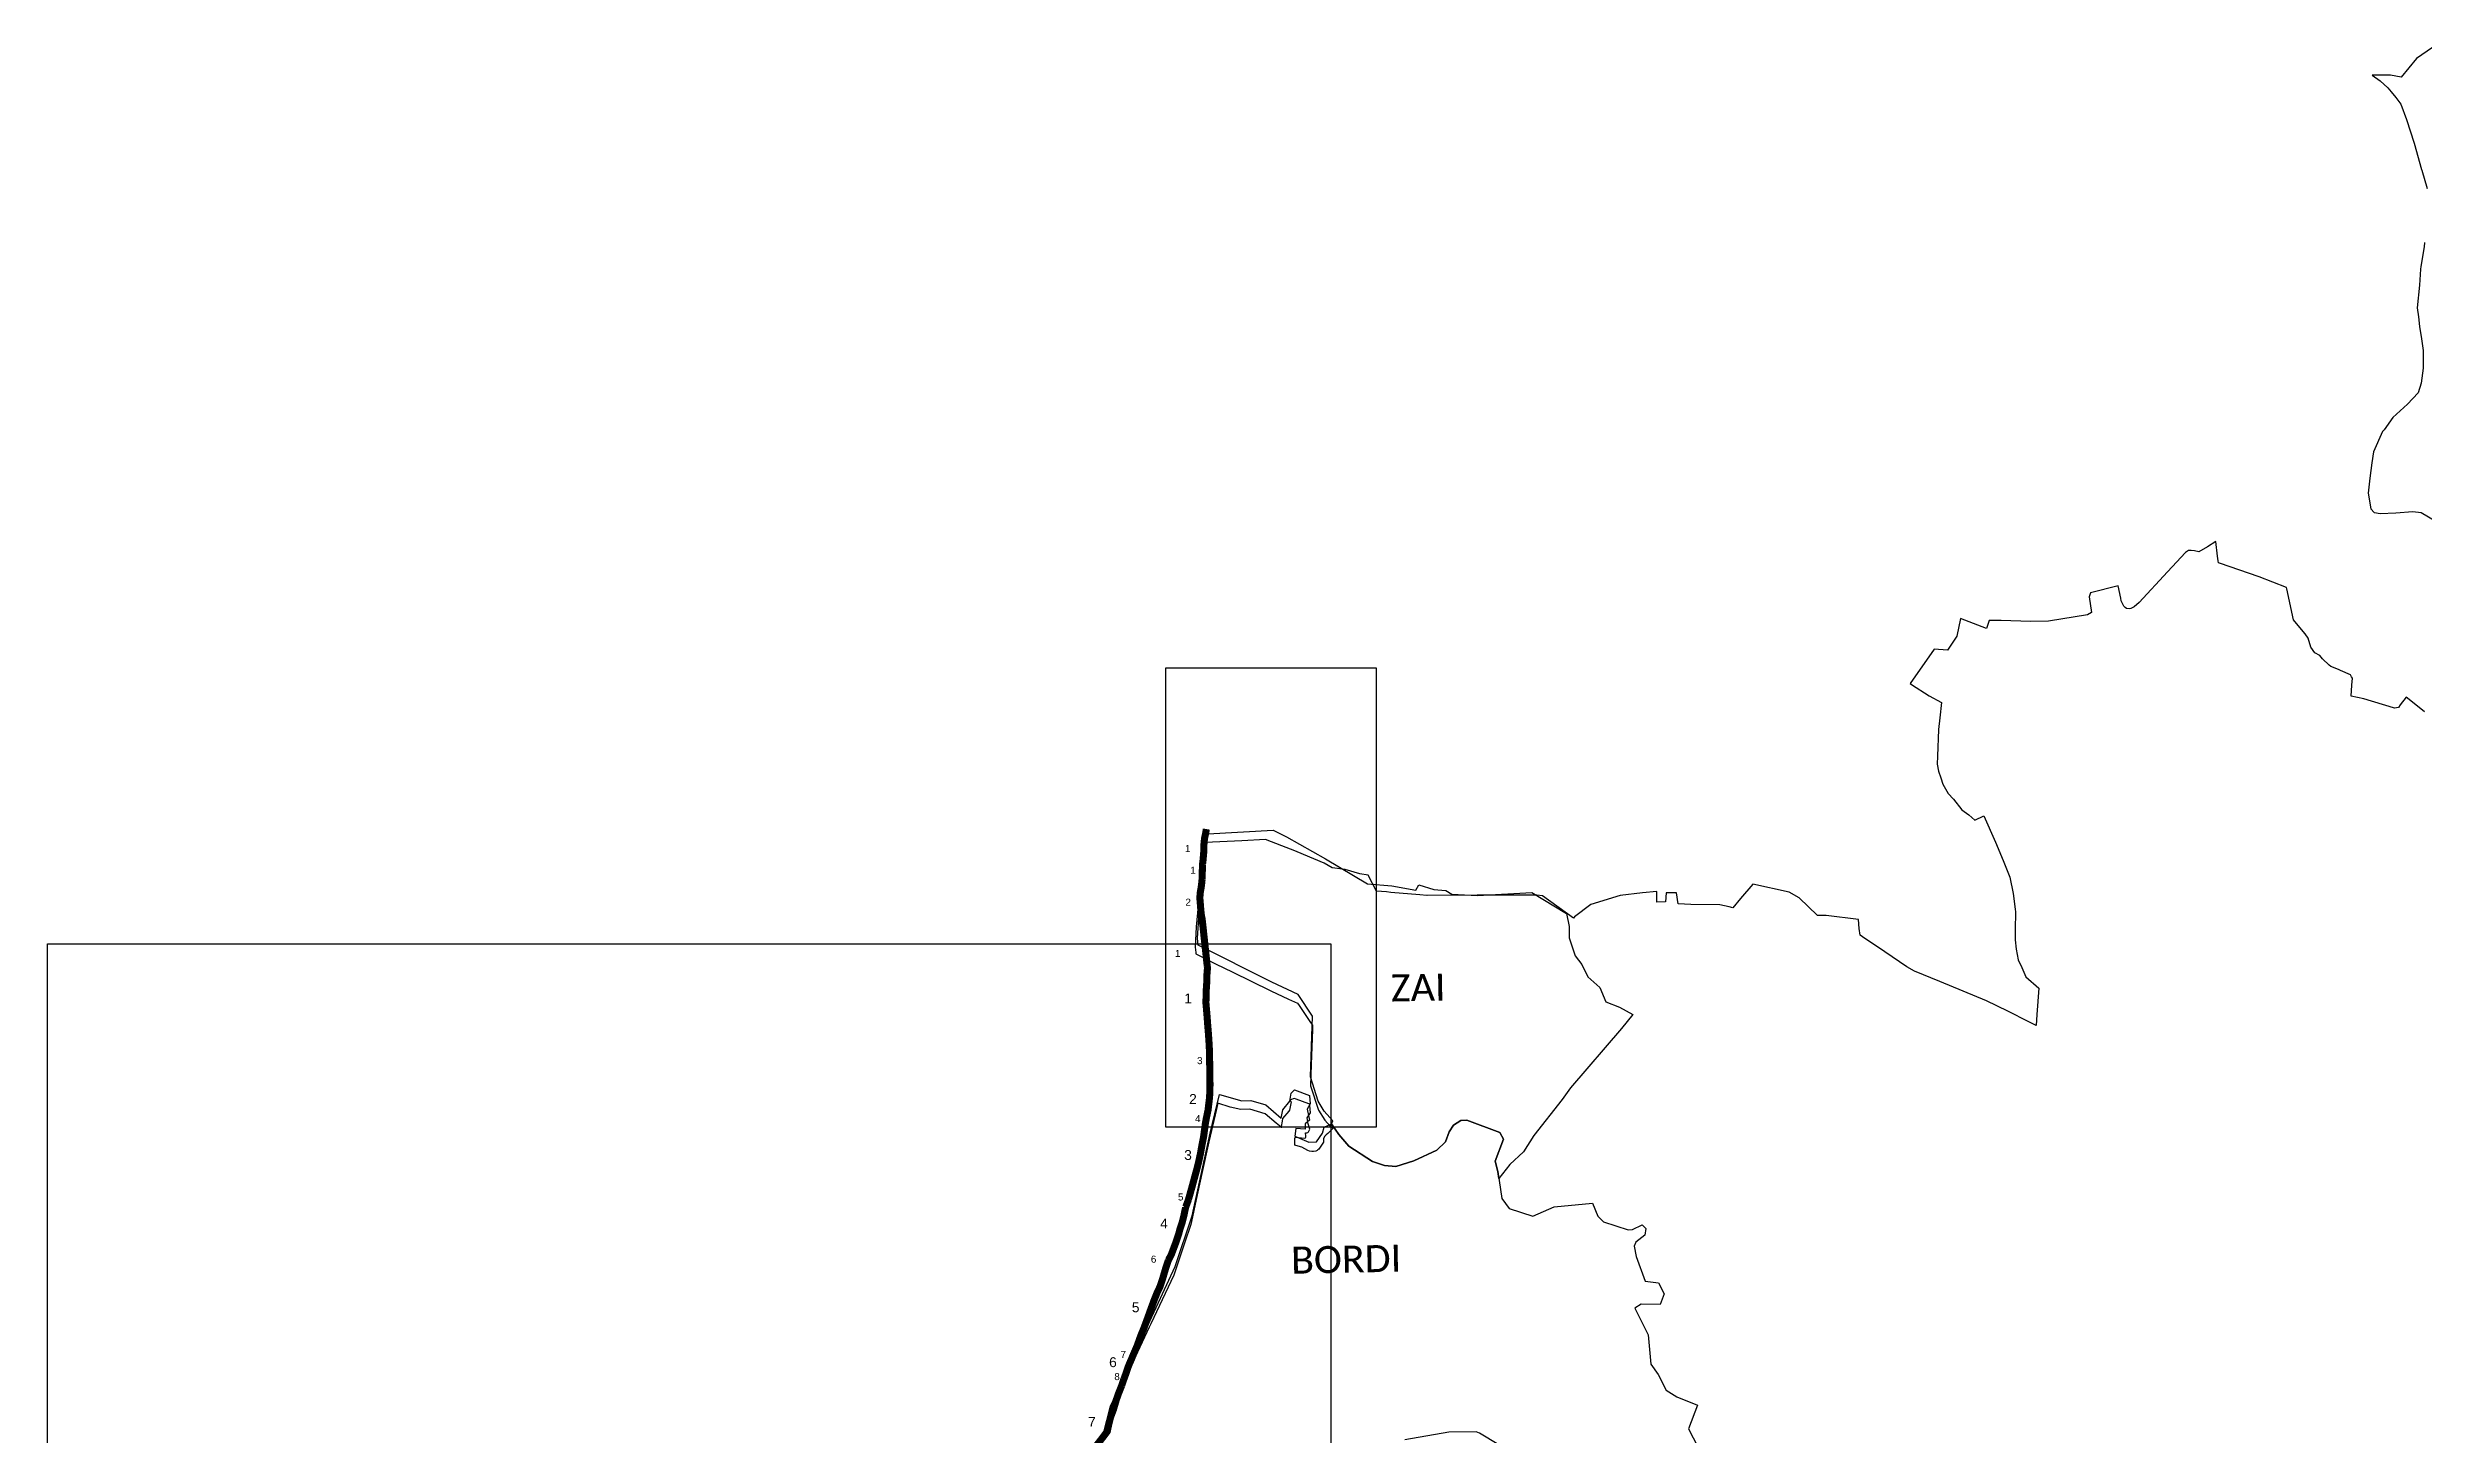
# Model space of a CAD drawing. Header units: metres. Extents: x 0 to 561379, y 0 to 4092696.
# Drawn here: x 255301 to 272141, y 2223754 to 2233589 of the extents above; entities that cross this region are included whole.
import ezdxf

# ---------------------------------------------------------------- set-up
doc = ezdxf.new("R2010")
doc.units = ezdxf.units.M
for name, color, linetype in [('ARTIFICIALLY PROTECTED', 1, 'Continuous'), ('COASTLINE', 5, 'Continuous'), ('DISTRICT BOUNDRY', 86, 'Continuous'), ('NATURALLY PROTECTED', 3, 'Continuous'), ('UNPROTECTED', 130, 'Continuous'), ('UNPROTECTED DUE TO CREEK', 150, 'Continuous'), ('VILLAGE BOUNDRY', 32, 'Continuous'), ('VILLAGE NAME', 250, 'Continuous')]:
    doc.layers.add(name, color=color, linetype=linetype)
doc.styles.get("Standard").update_dxf_attribs({"font": 'arial.ttf'})
picture_1 = doc.add_image_def('image1.ecw', size_in_pixel=(303052, 973688))
picture_2 = doc.add_image_def('image3.ecw', size_in_pixel=(49625, 108513))

msp = doc.modelspace()

# ---------------------------------------------------------------- linework, layer by layer
at = {"layer": 'ARTIFICIALLY PROTECTED', "const_width": 50, "flags": 128}
for points in [[(263511, 2228051), (263506, 2228021), (263499, 2227989), (263496, 2227965), (263493, 2227931), (263493, 2227909), (263492, 2227881), (263489, 2227847), (263487, 2227826), (263484, 2227802), (263484, 2227800)], [(263481, 2227696), (263477, 2227658), (263474, 2227634), (263470, 2227615), (263467, 2227594), (263465, 2227562), (263470, 2227500), (263473, 2227465), (263475, 2227447), (263479, 2227421), (263481, 2227416), (263485, 2227379)], [(263533, 2226478), (263534, 2226429), (263535, 2226356), (263536, 2226291)], [(263513, 2226012), (263505, 2225971), (263501, 2225941)], [(263385, 2225428), (263380, 2225413), (263365, 2225373)], [(263242, 2224996), (263241, 2224993), (263229, 2224958), (263214, 2224909)], [(262976, 2224284), (262972, 2224276), (262963, 2224254)], [(262926, 2224151), (262911, 2224106)]]:
    msp.add_lwpolyline(points, dxfattribs=at)
at = {"layer": 'COASTLINE', "const_width": 30, "flags": 128}
msp.add_lwpolyline([(263511, 2228051), (263506, 2228021), (263499, 2227989), (263496, 2227965), (263493, 2227931), (263493, 2227909), (263492, 2227881), (263489, 2227847), (263487, 2227826), (263484, 2227802), (263483, 2227773), (263482, 2227736), (263481, 2227699), (263477, 2227658), (263474, 2227634), (263470, 2227615), (263467, 2227594), (263465, 2227562), (263470, 2227500), (263473, 2227465), (263475, 2227447), (263479, 2227421), (263481, 2227416), (263519, 2227067), (263515, 2227018), (263514, 2226966), (263510, 2226905), (263508, 2226818), (263515, 2226739), (263520, 2226671), (263526, 2226598), (263531, 2226523), (263534, 2226429), (263535, 2226356), (263537, 2226239), (263534, 2226151), (263523, 2226059), (263505, 2225971), (263491, 2225867), (263481, 2225818), (263470, 2225755), (263457, 2225695), (263445, 2225646), (263429, 2225588), (263407, 2225506), (263380, 2225413), (263365, 2225372), (263358, 2225342), (263352, 2225312), (263346, 2225288), (263339, 2225261), (263324, 2225217), (263316, 2225185), (263310, 2225167), (263298, 2225130), (263286, 2225098), (263270, 2225055), (263264, 2225038), (263241, 2224993), (263229, 2224958), (263214, 2224909), (263200, 2224860), (263182, 2224807), (263162, 2224765), (263139, 2224707), (263114, 2224639), (263091, 2224575), (263068, 2224513), (263046, 2224460), (263021, 2224390), (262991, 2224320), (262972, 2224276), (262955, 2224234), (262943, 2224197), (262926, 2224151), (262911, 2224106), (262888, 2224049), (262873, 2224006), (262853, 2223938), (262831, 2223879), (262818, 2223825), (262809, 2223782), (262641, 2223563)], dxfattribs=at)
at = {"layer": 'DISTRICT BOUNDRY'}
for points in [[(272197, 2233589, 0), (272085, 2233512, 0), (271975, 2233380, 0), (271901, 2233393, 0), (271771, 2233393, 0), (271827, 2233353, 0), (271881, 2233303, 0), (271905, 2233275, 0), (271938, 2233236, 0), (271974, 2233187, 0), (272014, 2233079, 0), (272067, 2232912, 0), (272121, 2232725, 0), (272123, 2232719, 0), (272161, 2232590, 0)], [(272142, 2232208, 0), (272138, 2232177, 0), (272116, 2232038, 0), (272114, 2232019, 0), (272106, 2231905, 0), (272090, 2231745, 0), (272098, 2231681, 0), (272106, 2231611, 0), (272119, 2231524, 0), (272131, 2231442, 0), (272132, 2231317, 0), (272118, 2231210, 0), (272097, 2231143, 0), (272096, 2231142, 0), (272021, 2231061, 0), (271917, 2230968, 0), (271856, 2230879, 0), (271843, 2230869, 0), (271779, 2230724, 0), (271769, 2230647, 0), (271755, 2230537, 0), (271742, 2230431, 0), (271760, 2230319, 0), (271785, 2230295, 0), (271786, 2230294, 0), (271788, 2230294, 0), (271827, 2230286, 0), (271937, 2230292, 0), (272058, 2230302, 0), (272118, 2230294, 0), (272222, 2230232, 0)], [(272141, 2228882, 0), (272068, 2228940, 0), (272011, 2228985, 0), (271970, 2228930, 0), (271957, 2228912, 0), (271929, 2228908, 0), (271922, 2228910, 0), (271711, 2228973, 0), (271621, 2228993, 0), (271627, 2229070, 0), (271631, 2229119, 0), (271625, 2229129, 0), (271617, 2229144, 0), (271547, 2229175, 0), (271533, 2229181, 0), (271478, 2229202, 0), (271467, 2229213, 0), (271419, 2229257, 0), (271400, 2229281, 0), (271365, 2229300, 0), (271335, 2229339, 0), (271317, 2229403, 0), (271295, 2229434, 0), (271258, 2229479, 0), (271214, 2229533, 0), (271166, 2229753, 0), (271164, 2229763, 0), (270969, 2229838, 0), (270690, 2229935, 0), (270681, 2229938, 0), (270680, 2229951, 0), (270675, 2229985, 0), (270662, 2230089, 0), (270605, 2230051, 0), (270542, 2230015, 0), (270512, 2230023, 0), (270488, 2230025, 0), (270470, 2230025, 0), (270447, 2230011, 0), (270415, 2229976, 0), (270387, 2229945, 0), (270321, 2229873, 0), (270120, 2229656, 0), (270084, 2229625, 0), (270061, 2229613, 0), (270049, 2229611, 0), (270048, 2229611, 0), (270031, 2229614, 0), (270021, 2229620, 0), (270012, 2229630, 0), (269993, 2229667, 0), (269989, 2229688, 0), (269970, 2229775, 0), (269776, 2229725, 0), (269766, 2229696, 0), (269783, 2229585, 0), (269754, 2229570, 0), (269477, 2229524, 0), (269351, 2229522, 0), (269143, 2229529, 0), (269088, 2229528, 0), (269058, 2229528, 0), (269037, 2229472, 0), (268853, 2229543, 0), (268829, 2229418, 0), (268762, 2229318, 0), (268668, 2229325, 0), (268497, 2229082, 0), (268506, 2229076, 0), (268632, 2228996, 0), (268720, 2228948, 0), (268708, 2228839, 0), (268699, 2228757, 0), (268692, 2228567, 0), (268689, 2228510, 0), (268697, 2228462, 0), (268714, 2228415, 0), (268729, 2228370, 0), (268767, 2228303, 0), (268804, 2228262, 0), (268863, 2228188, 0), (268912, 2228151, 0), (268955, 2228115, 0), (269020, 2228144, 0), (269102, 2227959, 0), (269156, 2227827, 0), (269204, 2227710, 0), (269226, 2227595, 0), (269241, 2227484, 0), (269243, 2227465, 0), (269242, 2227336, 0), (269242, 2227267, 0), (269249, 2227199, 0), (269263, 2227124, 0), (269288, 2227070, 0), (269317, 2227004, 0), (269408, 2226923, 0), (269395, 2226738, 0), (269389, 2226658, 0), (269338, 2226685, 0), (269190, 2226761, 0), (269037, 2226833, 0), (268707, 2226971, 0), (268527, 2227043, 0), (268474, 2227074, 0), (268267, 2227217, 0), (268177, 2227276, 0), (268142, 2227299, 0), (268137, 2227346, 0), (268131, 2227411, 0), (267902, 2227438, 0), (267840, 2227439, 0), (267712, 2227563, 0), (267641, 2227603, 0), (267383, 2227660, 0), (267295, 2227558, 0), (267295, 2227558, 0), (267240, 2227493, 0), (267216, 2227499, 0), (267150, 2227515, 0), (266943, 2227517, 0), (266853, 2227521, 0), (266843, 2227599, 0), (266769, 2227600, 0), (266764, 2227536, 0), (266703, 2227533, 0), (266702, 2227608, 0), (266600, 2227600, 0), (266443, 2227579, 0), (266235, 2227517, 0), (266119, 2227428, 0), (266113, 2227420, 0), (265893, 2227578, 0), (265852, 2227582, 0), (265430, 2227582, 0), (265076, 2227581, 0), (265074, 2227581, 0), (265024, 2227585, 0), (264817, 2227602, 0), (264788, 2227605, 0), (264716, 2227610, 0), (264657, 2227723, 0), (264599, 2227733, 0), (264494, 2227764, 0), (264402, 2227777, 0), (264346, 2227809, 0), (264199, 2227871, 0), (264138, 2227896, 0), (264045, 2227933, 0), (263929, 2227978, 0), (263763, 2227968, 0), (263503, 2227955, 0), (263474, 2227731, 0), (263439, 2227358, 0), (263431, 2227215, 0), (263436, 2227176, 0), (263437, 2227166, 0), (263581, 2227094, 0), (263695, 2227038, 0), (263968, 2226904, 0), (264094, 2226845, 0), (264157, 2226816, 0), (264168, 2226801, 0), (264250, 2226681, 0), (264263, 2226662, 0), (264262, 2226631, 0), (264253, 2226383, 0), (264250, 2226232, 0), (264306, 2226060, 0), (264350, 2225988, 0), (264390, 2225944, 0), (264404, 2225936, 0), (264408, 2225928, 0), (264377, 2225898, 0), (264371, 2225893, 0), (264361, 2225883, 0), (264350, 2225875, 0), (264342, 2225857, 0), (264340, 2225833, 0), (264313, 2225789, 0), (264307, 2225782, 0), (264301, 2225777, 0), (264296, 2225772, 0), (264287, 2225769, 0), (264269, 2225765, 0), (264258, 2225766, 0), (264241, 2225769, 0), (264229, 2225774, 0), (264187, 2225796, 0), (264144, 2225809, 0), (264137, 2225811, 0), (264138, 2225820, 0), (264139, 2225846, 0), (264139, 2225862, 0), (264146, 2225868, 0), (264205, 2225861, 0), (264214, 2225862, 0), (264215, 2225868, 0), (264216, 2225880, 0), (264213, 2225893, 0), (264213, 2225898, 0), (264223, 2225899, 0), (264229, 2225901, 0), (264235, 2225906, 0), (264244, 2225925, 0), (264229, 2225968, 0), (264229, 2225981, 0), (264228, 2225986, 0), (264228, 2225992, 0), (264226, 2226004, 0), (264234, 2226019, 0), (264239, 2226027, 0), (264248, 2226040, 0), (264243, 2226092, 0), (264243, 2226099, 0), (264237, 2226103, 0), (264147, 2226138, 0), (264135, 2226142, 0), (264127, 2226139, 0), (264114, 2226134, 0), (264103, 2226128, 0), (264111, 2226118, 0), (264100, 2226059, 0), (264095, 2226053, 0), (264051, 2226000, 0), (264049, 2225981, 0), (264042, 2225943, 0), (264046, 2225937, 0), (264042, 2225935, 0), (264040, 2225939, 0), (264005, 2225967, 0), (263928, 2226034, 0), (263819, 2226065, 0), (263756, 2226063, 0), (263679, 2226080, 0), (263592, 2226108, 0), (263573, 2226027, 0), (263528, 2225834, 0), (263480, 2225609, 0), (263440, 2225427, 0), (263412, 2225302, 0), (263400, 2225249, 0), (263356, 2225116, 0), (263280, 2224889, 0), (263220, 2224760, 0), (263118, 2224545, 0), (263106, 2224521, 0), (263006, 2224308, 0), (262945, 2224171, 0), (262816, 2223901, 0), (262767, 2223706, 0)]]:
    msp.add_polyline3d(points, dxfattribs=at)
at = {"layer": 'NATURALLY PROTECTED', "const_width": 50, "flags": 128}
for points in [[(263517, 2227082), (263519, 2227067), (263515, 2227018), (263514, 2226966), (263510, 2226905), (263508, 2226818), (263515, 2226739), (263520, 2226671), (263526, 2226598), (263531, 2226523), (263533, 2226478)], [(263536, 2226291), (263537, 2226239), (263534, 2226151), (263523, 2226059), (263513, 2226012)], [(263501, 2225941), (263491, 2225867), (263481, 2225818), (263470, 2225755), (263457, 2225695), (263445, 2225646), (263429, 2225588), (263407, 2225506), (263385, 2225428)], [(263365, 2225373), (263365, 2225372), (263358, 2225342), (263352, 2225312), (263346, 2225288), (263339, 2225261), (263324, 2225217), (263316, 2225185), (263310, 2225167), (263298, 2225130), (263286, 2225098), (263270, 2225055), (263264, 2225038), (263242, 2224996)], [(263214, 2224909), (263200, 2224860), (263182, 2224807), (263162, 2224765), (263139, 2224707), (263114, 2224639), (263091, 2224575), (263068, 2224513), (263046, 2224460), (263021, 2224390), (262991, 2224320), (262976, 2224284)], [(262963, 2224254), (262955, 2224234), (262943, 2224197), (262926, 2224151), (262926, 2224151)], [(262721, 2223667), (262725, 2223673), (262758, 2223715), (262809, 2223782), (262818, 2223825), (262831, 2223879), (262853, 2223938), (262873, 2224006), (262888, 2224049), (262911, 2224106)]]:
    msp.add_lwpolyline(points, dxfattribs=at)
at = {"layer": 'UNPROTECTED', "const_width": 50, "flags": 128}
msp.add_lwpolyline([(263484, 2227800), (263483, 2227773), (263482, 2227736), (263481, 2227699), (263481, 2227696)], dxfattribs=at)
at = {"layer": 'UNPROTECTED DUE TO CREEK', "const_width": 50, "flags": 128}
msp.add_lwpolyline([(263485, 2227379), (263517, 2227082)], dxfattribs=at)
at = {"layer": 'VILLAGE BOUNDRY'}
msp.add_polyline3d([(266532, 2226738, 0), (266452, 2226637, 0), (266090, 2226218, 0), (266033, 2226134, 0), (265832, 2225880, 0), (265758, 2225763, 0), (265661, 2225674, 0), (265584, 2225575, 0), (265575, 2225625, 0), (265558, 2225698, 0), (265616, 2225854, 0), (265590, 2225900, 0), (265357, 2225989, 0), (265313, 2225985, 0), (265262, 2225952, 0), (265231, 2225905, 0), (265206, 2225835, 0), (265145, 2225776, 0), (264981, 2225699, 0), (264853, 2225659, 0), (264774, 2225667, 0), (264689, 2225695, 0), (264521, 2225803, 0), (264450, 2225886, 0), (264397, 2225963, 0), (264406, 2225983, 0), (264346, 2226051, 0), (264303, 2226123, 0), (264250, 2226295, 0), (264264, 2226725, 0), (264161, 2226879, 0), (263976, 2226966, 0), (263454, 2227228, 0), (263449, 2227277, 0), (263457, 2227419, 0), (263493, 2227792, 0), (263522, 2228016, 0), (263985, 2228042, 0), (264080, 2227996, 0), (264356, 2227839, 0), (264652, 2227662, 0), (264824, 2227649, 0), (264995, 2227618, 0), (265016, 2227656, 0), (265122, 2227622, 0), (265207, 2227616, 0), (265250, 2227590, 0), (265431, 2227579, 0), (265816, 2227602, 0), (266063, 2227452, 0), (266082, 2227361, 0), (266081, 2227280, 0), (266124, 2227153, 0), (266172, 2227092, 0), (266214, 2227003, 0), (266298, 2226927, 0), (266342, 2226827, 0), (266437, 2226789, 0)], close=True, dxfattribs=at)
msp.add_polyline3d([(266532, 2226738, 0), (266452, 2226637, 0), (266090, 2226218, 0), (266033, 2226134, 0), (265832, 2225880, 0), (265758, 2225763, 0), (265661, 2225674, 0), (265584, 2225575, 0), (265575, 2225625, 0), (265558, 2225698, 0), (265616, 2225854, 0), (265590, 2225900, 0), (265357, 2225989, 0), (265313, 2225985, 0), (265262, 2225952, 0), (265231, 2225905, 0), (265206, 2225835, 0), (265145, 2225776, 0), (264981, 2225699, 0), (264853, 2225659, 0), (264774, 2225667, 0), (264689, 2225695, 0), (264521, 2225803, 0), (264450, 2225886, 0), (264397, 2225963, 0), (264406, 2225983, 0), (264346, 2226051, 0), (264303, 2226123, 0), (264250, 2226295, 0), (264264, 2226725, 0), (264161, 2226879, 0), (263976, 2226966, 0), (263454, 2227228, 0), (263449, 2227277, 0), (263457, 2227419, 0), (263493, 2227792, 0), (263522, 2228016, 0), (263985, 2228042, 0), (264080, 2227996, 0), (264356, 2227839, 0), (264652, 2227662, 0), (264824, 2227649, 0), (264995, 2227618, 0), (265016, 2227656, 0), (265122, 2227622, 0), (265207, 2227616, 0), (265250, 2227590, 0), (265431, 2227579, 0), (265816, 2227602, 0), (266063, 2227452, 0), (266082, 2227361, 0), (266081, 2227280, 0), (266124, 2227153, 0), (266172, 2227092, 0), (266214, 2227003, 0), (266298, 2226927, 0), (266342, 2226827, 0), (266437, 2226789, 0)], close=True, dxfattribs=at)
for points in [[(262746, 2223734, 0), (262783, 2223768, 0), (262831, 2223962, 0), (262959, 2224233, 0), (263020, 2224370, 0), (263291, 2224951, 0), (263411, 2225311, 0), (263539, 2225896, 0), (263603, 2226170, 0), (263763, 2226125, 0), (263826, 2226127, 0), (263933, 2226096, 0), (264042, 2226002, 0), (264053, 2226062, 0), (264102, 2226122, 0), (264113, 2226180, 0), (264136, 2226204, 0), (264242, 2226162, 0), (264247, 2226103, 0), (264225, 2226067, 0), (264242, 2225988, 0), (264211, 2225961, 0), (264212, 2225925, 0), (264146, 2225930, 0), (264137, 2225874, 0), (264238, 2225832, 0), (264292, 2225835, 0), (264335, 2225896, 0), (264346, 2225938, 0), (264397, 2225963, 0), (264450, 2225886, 0), (264521, 2225803, 0), (264689, 2225695, 0), (264774, 2225667, 0), (264853, 2225659, 0), (264981, 2225699, 0), (265145, 2225776, 0), (265206, 2225835, 0), (265231, 2225905, 0), (265262, 2225952, 0), (265313, 2225985, 0), (265357, 2225989, 0), (265590, 2225900, 0), (265616, 2225854, 0), (265558, 2225698, 0), (265575, 2225625, 0), (265605, 2225433, 0), (265657, 2225361, 0), (265823, 2225308, 0), (265975, 2225374, 0), (266247, 2225399, 0), (266284, 2225308, 0), (266325, 2225268, 0), (266500, 2225210, 0), (266530, 2225213, 0), (266598, 2225247, 0), (266625, 2225221, 0), (266617, 2225174, 0), (266553, 2225123, 0), (266542, 2225096, 0), (266556, 2225022, 0), (266619, 2224848, 0), (266715, 2224835, 0), (266754, 2224757, 0), (266727, 2224681, 0), (266591, 2224685, 0), (266547, 2224657, 0), (266640, 2224466, 0), (266660, 2224260, 0), (266712, 2224185, 0), (266769, 2224074, 0), (266845, 2224027, 0), (266990, 2223969, 0), (266926, 2223800, 0), (267028, 2223605, 0)], [(262746, 2223734, 0), (262783, 2223768, 0), (262831, 2223962, 0), (262959, 2224233, 0), (263020, 2224370, 0), (263291, 2224951, 0), (263411, 2225311, 0), (263539, 2225896, 0), (263603, 2226170, 0), (263763, 2226125, 0), (263826, 2226127, 0), (263933, 2226096, 0), (264042, 2226002, 0), (264053, 2226062, 0), (264102, 2226122, 0), (264113, 2226180, 0), (264136, 2226204, 0), (264242, 2226162, 0), (264247, 2226103, 0), (264225, 2226067, 0), (264242, 2225988, 0), (264211, 2225961, 0), (264212, 2225925, 0), (264146, 2225930, 0), (264137, 2225874, 0), (264238, 2225832, 0), (264292, 2225835, 0), (264335, 2225896, 0), (264346, 2225938, 0), (264397, 2225963, 0), (264450, 2225886, 0), (264521, 2225803, 0), (264689, 2225695, 0), (264774, 2225667, 0), (264853, 2225659, 0), (264981, 2225699, 0), (265145, 2225776, 0), (265206, 2225835, 0), (265231, 2225905, 0), (265262, 2225952, 0), (265313, 2225985, 0), (265357, 2225989, 0), (265590, 2225900, 0), (265616, 2225854, 0), (265558, 2225698, 0), (265575, 2225625, 0), (265605, 2225433, 0), (265657, 2225361, 0), (265823, 2225308, 0), (265975, 2225374, 0), (266247, 2225399, 0), (266284, 2225308, 0), (266325, 2225268, 0), (266500, 2225210, 0), (266530, 2225213, 0), (266598, 2225247, 0), (266625, 2225221, 0), (266617, 2225174, 0), (266553, 2225123, 0), (266542, 2225096, 0), (266556, 2225022, 0), (266619, 2224848, 0), (266715, 2224835, 0), (266754, 2224757, 0), (266727, 2224681, 0), (266591, 2224685, 0), (266547, 2224657, 0), (266640, 2224466, 0), (266660, 2224260, 0), (266712, 2224185, 0), (266769, 2224074, 0), (266845, 2224027, 0), (266990, 2223969, 0), (266926, 2223800, 0), (267028, 2223605, 0)], [(265709, 2223612, 0), (265446, 2223769, 0), (265422, 2223780, 0), (265230, 2223776, 0), (264918, 2223724, 0)], [(265709, 2223612, 0), (265446, 2223769, 0), (265422, 2223780, 0), (265230, 2223776, 0), (264918, 2223724, 0)]]:
    msp.add_polyline3d(points, dxfattribs=at)

# ---------------------------------------------------------------- texts
at = {"layer": 'ARTIFICIALLY PROTECTED', "char_height": 50, "attachment_point": 1}
for s, insert in [('1', (263359, 2227938)), ('2', (263363, 2227558)), ('3', (263445, 2226435)), ('4', (263431, 2226024)), ('5', (263310, 2225469)), ('6', (263118, 2225028)), ('8', (262859, 2224196)), ('7', (262903, 2224352))]:
    msp.add_mtext_dynamic_manual_height_columns(s, width=84.37, gutter_width=1, heights=[0], dxfattribs=dict(at, insert=insert))
at = {"layer": 'NATURALLY PROTECTED', "char_height": 70, "attachment_point": 1}
for s, insert in [('1', (263354, 2226885)), ('2', (263389, 2226173)), ('3', (263354, 2225776)), ('4', (263184, 2225291)), ('5', (262983, 2224697)), ('6', (262822, 2224308)), ('7', (262673, 2223885))]:
    msp.add_mtext_dynamic_manual_height_columns(s, width=95.17, gutter_width=1, heights=[0], dxfattribs=dict(at, insert=insert))
at = {"layer": 'UNPROTECTED', "insert": (263397, 2227784), "char_height": 50, "attachment_point": 1}
msp.add_mtext_dynamic_manual_height_columns('1', width=70.18, gutter_width=1, heights=[0], dxfattribs=at)
at = {"layer": 'UNPROTECTED DUE TO CREEK', "insert": (263289, 2227195), "char_height": 50, "attachment_point": 1}
msp.add_mtext_dynamic_manual_height_columns('1', width=70.18, gutter_width=1, heights=[0], dxfattribs=at)
at = {"layer": 'VILLAGE NAME', "char_height": 191.46, "attachment_point": 1, "rotation": 1.1028}
for s, insert in [('{\\fCalibri|b0|i0|c0|p34;ZAI}', (264816, 2227020)), ('{\\fCalibri|b0|i0|c0|p34;ZAI}', (264816, 2227020)), ('{\\fCalibri|b0|i0|c0|p34;BORDI}', (264109, 2225091)), ('{\\fCalibri|b0|i0|c0|p34;BORDI}', (264109, 2225091))]:
    msp.add_mtext_dynamic_manual_height_columns(s, width=161.46, gutter_width=957, heights=[0], dxfattribs=dict(at, insert=insert))
at = {"layer": 'VILLAGE NAME', "color": 1, "insert": (264821, 2225931), "char_height": 0.728, "attachment_point": 1, "rotation": 359.1253}
msp.add_mtext_dynamic_manual_height_columns('BORDI', width=8697.3, gutter_width=3.64, heights=[0], dxfattribs=at)
msp.add_mtext_dynamic_manual_height_columns('BORDI', width=8697.3, gutter_width=3.64, heights=[0], dxfattribs=at)

# ---------------------------------------------------------------- pictures from other files: only their frames are drawn
image = msp.add_image(picture_2, insert=(263224, 2225939), size_in_units=(1489, 3255))
image.dxf.flags = 6
image = msp.add_image(picture_1, insert=(255301, 2198027), size_in_units=(9092, 29211))
image.dxf.flags = 7

doc.saveas('drawing.dxf')
